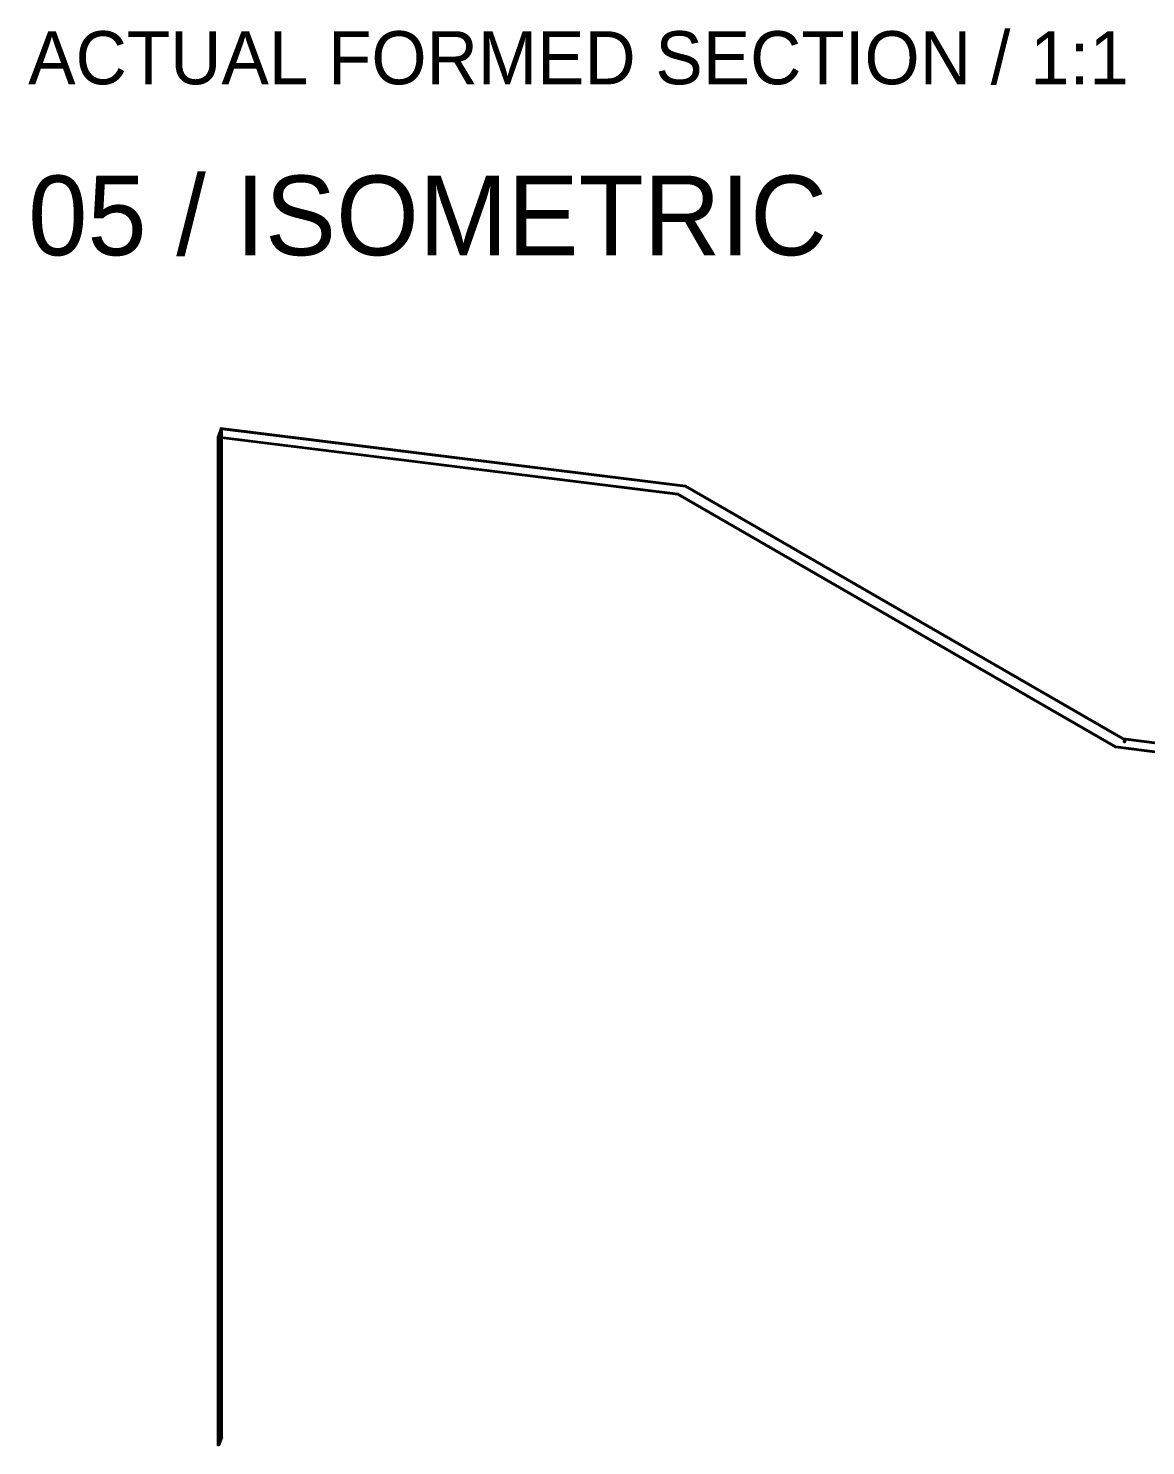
# Model space of a CAD drawing. Header units: inches. Extents: x 31 to 2213, y 31 to 1421.
# Drawn here: x 1798.5 to 2030, y 700.3 to 993.9 of the extents above; entities that cross this region are included whole.
import ezdxf

# ---------------------------------------------------------------- set-up
doc = ezdxf.new("R2010")
doc.units = ezdxf.units.IN
doc.header["$MEASUREMENT"] = 0

msp = doc.modelspace()

# ---------------------------------------------------------------- linework, layer by layer
at = {"layer": 'OUTLINE'}
for p, q in [((1838.43, 911.17), (1837.77, 909.39)), ((1838.02, 909.14), (1838.68, 910.92)), ((1838.43, 911.17), (1934.65, 899.25)), ((1838.43, 702.14), (1838.43, 911.17)), ((1838.68, 910.92), (1934.65, 899.03)), ((1838.68, 702.11), (1838.68, 910.92)), ((1837.77, 700.37), (1837.77, 909.39)), ((1837.77, 909.39), (1933.08, 897.58)), ((1838.02, 909.14), (1933.08, 897.37)), ((1838.02, 700.33), (1838.02, 909.14)), ((1934.65, 899.25), (2025.37, 846.87)), ((1934.65, 899.03), (1934.65, 899.25)), ((1934.65, 899.03), (2025.37, 846.65)), ((1933.08, 897.58), (1933.08, 897.37)), ((1933.08, 897.58), (2023.8, 845.2)), ((1933.08, 897.37), (2023.8, 844.99)), ((2025.37, 846.87), (2075.9, 840.61)), ((2025.37, 846.65), (2025.37, 846.87)), ((2025.37, 846.65), (2075.9, 840.39)), ((2025.42, 846.24), (2025.41, 846.23)), ((2025.41, 846.23), (2025.41, 846.22)), ((2025.41, 846.22), (2025.41, 846.22)), ((2025.41, 846.22), (2025.41, 846.21)), ((2025.41, 846.21), (2025.41, 846.2)), ((2025.41, 846.2), (2025.41, 846.2)), ((2025.41, 846.2), (2025.41, 846.19)), ((2025.41, 846.19), (2025.41, 846.18)), ((2025.41, 846.18), (2025.42, 846.18)), ((2025.51, 846.29), (2025.42, 846.24)), ((2025.43, 846.25), (2025.42, 846.25)), ((2025.42, 846.25), (2025.42, 846.24)), ((2025.42, 846.24), (2025.42, 846.24)), ((2025.42, 846.18), (2025.42, 846.17)), ((2025.42, 846.17), (2025.42, 846.16)), ((2025.42, 846.16), (2025.43, 846.16)), ((2025.44, 846.27), (2025.43, 846.27)), ((2025.43, 846.27), (2025.43, 846.26)), ((2025.43, 846.26), (2025.43, 846.25)), ((2025.43, 846.16), (2025.43, 846.15)), ((2025.43, 846.15), (2025.44, 846.15)), ((2025.45, 846.28), (2025.44, 846.27)), ((2025.44, 846.15), (2025.44, 846.14)), ((2025.44, 846.14), (2025.45, 846.13)), ((2025.46, 846.29), (2025.45, 846.28)), ((2025.45, 846.28), (2025.45, 846.28)), ((2025.45, 846.13), (2025.45, 846.13)), ((2025.45, 846.13), (2025.46, 846.12)), ((2025.47, 846.29), (2025.46, 846.29)), ((2025.46, 846.12), (2025.47, 846.12)), ((2025.48, 846.3), (2025.47, 846.3)), ((2025.47, 846.3), (2025.47, 846.29)), ((2025.47, 846.12), (2025.48, 846.11)), ((2025.49, 846.31), (2025.48, 846.3)), ((2025.48, 846.11), (2025.48, 846.11)), ((2025.48, 846.11), (2025.49, 846.1)), ((2025.5, 846.31), (2025.49, 846.31)), ((2025.49, 846.1), (2025.5, 846.1)), ((2025.51, 846.32), (2025.5, 846.31)), ((2025.5, 846.1), (2025.51, 846.1)), ((2025.51, 846.44), (2025.51, 846.45)), ((2025.51, 846.45), (2025.52, 846.45)), ((2025.51, 846.44), (2025.51, 846.29)), ((2025.51, 846.43), (2025.51, 846.44)), ((2025.51, 846.44), (2025.51, 846.44)), ((2025.51, 846.42), (2025.51, 846.43)), ((2025.51, 846.43), (2025.51, 846.43)), ((2025.51, 846.43), (2025.51, 846.43)), ((2025.51, 846.41), (2025.51, 846.42)), ((2025.51, 846.42), (2025.51, 846.42)), ((2025.51, 846.42), (2025.51, 846.42)), ((2025.51, 846.4), (2025.51, 846.41)), ((2025.51, 846.41), (2025.51, 846.41)), ((2025.52, 846.4), (2025.51, 846.4)), ((2025.51, 846.4), (2025.51, 846.4)), ((2025.52, 846.32), (2025.51, 846.32)), ((2025.52, 846.3), (2025.51, 846.3)), ((2025.51, 846.3), (2025.51, 846.29)), ((2025.51, 846.29), (2025.51, 846.29)), ((2025.51, 846.29), (2025.51, 846.28)), ((2025.51, 846.29), (2025.51, 846.29)), ((2025.51, 846.28), (2025.51, 846.28)), ((2025.51, 846.28), (2025.51, 846.27)), ((2025.51, 846.27), (2025.51, 846.27)), ((2025.51, 846.27), (2025.51, 846.27)), ((2025.51, 846.27), (2025.51, 846.26)), ((2025.51, 846.26), (2025.51, 846.26)), ((2025.51, 846.26), (2025.51, 846.26)), ((2025.51, 846.26), (2025.51, 846.25)), ((2025.51, 846.25), (2025.52, 846.25)), ((2025.51, 846.1), (2025.52, 846.09)), ((2025.52, 846.45), (2025.52, 846.46)), ((2025.52, 846.46), (2025.52, 846.46)), ((2025.52, 846.46), (2025.53, 846.46)), ((2025.52, 846.45), (2025.52, 846.45)), ((2025.52, 846.39), (2025.52, 846.4)), ((2025.53, 846.38), (2025.52, 846.39)), ((2025.52, 846.39), (2025.52, 846.39)), ((2025.52, 846.39), (2025.52, 846.39)), ((2025.53, 846.32), (2025.52, 846.32)), ((2025.53, 846.31), (2025.52, 846.31)), ((2025.52, 846.31), (2025.52, 846.31)), ((2025.52, 846.31), (2025.52, 846.3)), ((2025.52, 846.3), (2025.52, 846.3)), ((2025.52, 846.25), (2025.52, 846.24)), ((2025.52, 846.24), (2025.52, 846.24)), ((2025.52, 846.24), (2025.52, 846.24)), ((2025.52, 846.24), (2025.53, 846.23)), ((2025.52, 846.09), (2025.53, 846.09)), ((2025.53, 846.46), (2025.53, 846.47)), ((2025.53, 846.47), (2025.54, 846.47)), ((2025.54, 846.37), (2025.53, 846.38)), ((2025.53, 846.38), (2025.53, 846.38)), ((2025.53, 846.38), (2025.53, 846.38)), ((2025.54, 846.33), (2025.53, 846.32)), ((2025.54, 846.32), (2025.53, 846.32)), ((2025.53, 846.32), (2025.53, 846.31)), ((2025.53, 846.23), (2025.53, 846.23)), ((2025.53, 846.23), (2025.53, 846.23)), ((2025.53, 846.23), (2025.54, 846.23)), ((2025.53, 846.09), (2025.54, 846.09)), ((2025.54, 846.47), (2025.55, 846.48)), ((2025.54, 846.47), (2025.54, 846.47)), ((2025.54, 846.47), (2025.54, 846.47)), ((2025.55, 846.37), (2025.54, 846.37)), ((2025.54, 846.37), (2025.54, 846.37)), ((2025.55, 846.33), (2025.54, 846.33)), ((2025.55, 846.33), (2025.54, 846.33)), ((2025.54, 846.33), (2025.54, 846.32)), ((2025.54, 846.32), (2025.54, 846.32)), ((2025.54, 846.23), (2025.54, 846.22)), ((2025.54, 846.22), (2025.55, 846.22)), ((2025.54, 846.09), (2025.55, 846.08)), ((2025.55, 846.48), (2025.55, 846.48)), ((2025.55, 846.48), (2025.56, 846.48)), ((2025.55, 846.36), (2025.55, 846.37)), ((2025.56, 846.36), (2025.55, 846.36)), ((2025.56, 846.33), (2025.55, 846.33)), ((2025.56, 846.33), (2025.55, 846.33)), ((2025.55, 846.33), (2025.55, 846.33)), ((2025.55, 846.22), (2025.55, 846.22)), ((2025.55, 846.22), (2025.56, 846.21)), ((2025.55, 846.08), (2025.56, 846.08)), ((2025.56, 846.48), (2025.57, 846.49)), ((2025.56, 846.48), (2025.56, 846.48)), ((2025.57, 846.36), (2025.56, 846.36)), ((2025.56, 846.36), (2025.56, 846.36)), ((2025.57, 846.34), (2025.56, 846.34)), ((2025.56, 846.34), (2025.56, 846.33)), ((2025.57, 846.33), (2025.56, 846.33)), ((2025.56, 846.21), (2025.56, 846.21)), ((2025.56, 846.21), (2025.57, 846.21)), ((2025.56, 846.08), (2025.57, 846.08)), ((2025.57, 846.49), (2025.58, 846.49)), ((2025.58, 846.35), (2025.57, 846.36)), ((2025.57, 846.36), (2025.57, 846.36)), ((2025.58, 846.34), (2025.57, 846.33)), ((2025.58, 846.34), (2025.57, 846.34)), ((2025.57, 846.21), (2025.57, 846.21)), ((2025.57, 846.21), (2025.58, 846.21)), ((2025.57, 846.08), (2025.58, 846.08)), ((2025.58, 846.49), (2025.58, 846.49)), ((2025.58, 846.49), (2025.59, 846.49)), ((2025.59, 846.35), (2025.58, 846.35)), ((2025.58, 846.35), (2025.58, 846.35)), ((2025.59, 846.34), (2025.58, 846.34)), ((2025.59, 846.34), (2025.58, 846.34)), ((2025.58, 846.34), (2025.58, 846.34)), ((2025.58, 846.21), (2025.58, 846.2)), ((2025.58, 846.2), (2025.59, 846.2)), ((2025.58, 846.08), (2025.59, 846.08)), ((2025.59, 846.49), (2025.6, 846.5)), ((2025.59, 846.49), (2025.59, 846.49)), ((2025.6, 846.35), (2025.59, 846.35)), ((2025.6, 846.35), (2025.59, 846.35)), ((2025.59, 846.35), (2025.59, 846.34)), ((2025.6, 846.34), (2025.59, 846.34)), ((2025.59, 846.2), (2025.6, 846.2)), ((2025.59, 846.08), (2025.61, 846.07)), ((2025.6, 846.5), (2025.61, 846.5)), ((2025.61, 846.35), (2025.6, 846.35)), ((2025.6, 846.35), (2025.6, 846.35)), ((2025.61, 846.35), (2025.6, 846.35)), ((2025.61, 846.34), (2025.6, 846.34)), ((2025.6, 846.2), (2025.6, 846.2)), ((2025.6, 846.2), (2025.61, 846.2)), ((2025.61, 846.5), (2025.61, 846.5)), ((2025.61, 846.5), (2025.62, 846.5)), ((2025.62, 846.34), (2025.61, 846.35)), ((2025.61, 846.35), (2025.61, 846.35)), ((2025.62, 846.35), (2025.61, 846.35)), ((2025.61, 846.35), (2025.61, 846.35)), ((2025.62, 846.34), (2025.61, 846.34)), ((2025.61, 846.2), (2025.61, 846.2)), ((2025.61, 846.2), (2025.62, 846.2)), ((2025.61, 846.07), (2025.62, 846.07)), ((2025.62, 846.5), (2025.63, 846.5)), ((2025.63, 846.35), (2025.62, 846.35)), ((2025.64, 846.34), (2025.62, 846.34)), ((2025.63, 846.34), (2025.62, 846.34)), ((2025.62, 846.2), (2025.63, 846.2)), ((2025.62, 846.07), (2025.63, 846.07)), ((2025.63, 846.5), (2025.63, 846.5)), ((2025.63, 846.5), (2025.64, 846.5)), ((2025.64, 846.35), (2025.63, 846.35)), ((2025.63, 846.35), (2025.63, 846.35)), ((2025.64, 846.34), (2025.63, 846.34)), ((2025.63, 846.34), (2025.63, 846.34)), ((2025.63, 846.2), (2025.63, 846.2)), ((2025.63, 846.2), (2025.64, 846.2)), ((2025.63, 846.07), (2025.64, 846.07)), ((2025.64, 846.5), (2025.65, 846.5)), ((2025.65, 846.35), (2025.64, 846.35)), ((2025.65, 846.34), (2025.64, 846.34)), ((2025.65, 846.34), (2025.64, 846.34)), ((2025.64, 846.2), (2025.65, 846.2)), ((2025.64, 846.07), (2025.65, 846.07)), ((2025.65, 846.5), (2025.65, 846.5)), ((2025.65, 846.5), (2025.66, 846.5)), ((2025.66, 846.35), (2025.65, 846.35)), ((2025.65, 846.35), (2025.65, 846.35)), ((2025.66, 846.34), (2025.65, 846.34)), ((2025.66, 846.34), (2025.65, 846.34)), ((2025.65, 846.34), (2025.65, 846.34)), ((2025.65, 846.2), (2025.65, 846.2)), ((2025.65, 846.2), (2025.66, 846.2)), ((2025.65, 846.07), (2025.66, 846.07)), ((2025.66, 846.5), (2025.67, 846.5)), ((2025.67, 846.35), (2025.66, 846.35)), ((2025.67, 846.34), (2025.66, 846.34)), ((2025.67, 846.34), (2025.66, 846.34)), ((2025.66, 846.2), (2025.67, 846.2)), ((2025.66, 846.07), (2025.67, 846.07)), ((2025.67, 846.5), (2025.67, 846.5)), ((2025.67, 846.5), (2025.68, 846.5)), ((2025.68, 846.35), (2025.67, 846.35)), ((2025.67, 846.35), (2025.67, 846.34)), ((2025.68, 846.35), (2025.67, 846.35)), ((2025.67, 846.35), (2025.67, 846.35)), ((2025.68, 846.34), (2025.67, 846.34)), ((2025.67, 846.2), (2025.67, 846.2)), ((2025.67, 846.2), (2025.68, 846.2)), ((2025.67, 846.07), (2025.69, 846.08)), ((2025.68, 846.5), (2025.68, 846.5)), ((2025.68, 846.5), (2025.69, 846.49)), ((2025.69, 846.35), (2025.68, 846.35)), ((2025.69, 846.35), (2025.68, 846.35)), ((2025.68, 846.35), (2025.68, 846.35)), ((2025.69, 846.34), (2025.68, 846.34)), ((2025.68, 846.2), (2025.69, 846.2)), ((2025.69, 846.49), (2025.7, 846.49)), ((2025.7, 846.35), (2025.69, 846.35)), ((2025.69, 846.35), (2025.69, 846.35)), ((2025.7, 846.35), (2025.69, 846.35)), ((2025.7, 846.34), (2025.69, 846.34)), ((2025.69, 846.2), (2025.69, 846.2)), ((2025.69, 846.2), (2025.7, 846.2)), ((2025.69, 846.08), (2025.7, 846.08)), ((2025.7, 846.49), (2025.7, 846.49)), ((2025.7, 846.49), (2025.71, 846.49)), ((2025.71, 846.35), (2025.7, 846.35)), ((2025.7, 846.34), (2025.7, 846.35)), ((2025.71, 846.34), (2025.7, 846.34)), ((2025.71, 846.34), (2025.7, 846.34)), ((2025.7, 846.2), (2025.71, 846.2)), ((2025.7, 846.08), (2025.71, 846.08)), ((2025.71, 846.49), (2025.71, 846.49)), ((2025.71, 846.49), (2025.72, 846.49)), ((2025.72, 846.36), (2025.71, 846.35)), ((2025.71, 846.35), (2025.71, 846.35)), ((2025.72, 846.33), (2025.71, 846.34)), ((2025.72, 846.34), (2025.71, 846.34)), ((2025.71, 846.34), (2025.71, 846.34)), ((2025.71, 846.2), (2025.71, 846.21)), ((2025.71, 846.21), (2025.72, 846.21)), ((2025.71, 846.08), (2025.72, 846.08)), ((2025.72, 846.49), (2025.73, 846.48)), ((2025.73, 846.36), (2025.72, 846.36)), ((2025.72, 846.36), (2025.72, 846.36)), ((2025.73, 846.34), (2025.72, 846.34)), ((2025.74, 846.33), (2025.72, 846.33)), ((2025.72, 846.21), (2025.72, 846.21)), ((2025.72, 846.21), (2025.73, 846.21)), ((2025.72, 846.08), (2025.73, 846.08)), ((2025.73, 846.48), (2025.73, 846.48)), ((2025.73, 846.48), (2025.74, 846.48)), ((2025.74, 846.37), (2025.73, 846.36)), ((2025.73, 846.36), (2025.73, 846.36)), ((2025.73, 846.33), (2025.73, 846.34)), ((2025.74, 846.33), (2025.73, 846.33)), ((2025.73, 846.21), (2025.73, 846.22)), ((2025.73, 846.22), (2025.74, 846.22)), ((2025.73, 846.08), (2025.74, 846.09)), ((2025.74, 846.48), (2025.74, 846.48)), ((2025.74, 846.48), (2025.74, 846.47)), ((2025.74, 846.47), (2025.75, 846.47)), ((2025.75, 846.37), (2025.74, 846.37)), ((2025.74, 846.37), (2025.74, 846.37)), ((2025.75, 846.33), (2025.74, 846.33)), ((2025.75, 846.32), (2025.74, 846.33)), ((2025.74, 846.33), (2025.74, 846.33)), ((2025.74, 846.33), (2025.74, 846.33)), ((2025.74, 846.22), (2025.74, 846.22)), ((2025.74, 846.22), (2025.75, 846.22)), ((2025.74, 846.09), (2025.75, 846.09)), ((2025.75, 846.47), (2025.75, 846.47)), ((2025.75, 846.47), (2025.76, 846.46)), ((2025.76, 846.38), (2025.75, 846.38)), ((2025.75, 846.38), (2025.75, 846.37)), ((2025.75, 846.37), (2025.75, 846.37)), ((2025.76, 846.32), (2025.75, 846.33)), ((2025.76, 846.32), (2025.75, 846.32)), ((2025.75, 846.32), (2025.75, 846.32)), ((2025.75, 846.22), (2025.75, 846.23)), ((2025.75, 846.23), (2025.75, 846.23)), ((2025.75, 846.23), (2025.76, 846.23)), ((2025.75, 846.09), (2025.76, 846.09)), ((2025.76, 846.46), (2025.76, 846.46)), ((2025.76, 846.46), (2025.76, 846.46)), ((2025.76, 846.46), (2025.77, 846.45)), ((2025.77, 846.39), (2025.76, 846.39)), ((2025.76, 846.39), (2025.76, 846.38)), ((2025.76, 846.38), (2025.76, 846.38)), ((2025.77, 846.32), (2025.76, 846.32)), ((2025.76, 846.31), (2025.76, 846.32)), ((2025.77, 846.31), (2025.76, 846.31)), ((2025.76, 846.31), (2025.76, 846.31)), ((2025.76, 846.23), (2025.76, 846.24)), ((2025.76, 846.24), (2025.76, 846.24)), ((2025.76, 846.24), (2025.77, 846.24)), ((2025.76, 846.09), (2025.77, 846.09)), ((2025.77, 846.45), (2025.77, 846.45)), ((2025.77, 846.45), (2025.77, 846.45)), ((2025.77, 846.45), (2025.77, 846.44)), ((2025.77, 846.44), (2025.77, 846.44)), ((2025.77, 846.44), (2025.78, 846.44)), ((2025.78, 846.41), (2025.77, 846.4)), ((2025.77, 846.4), (2025.77, 846.4)), ((2025.77, 846.4), (2025.77, 846.39)), ((2025.77, 846.39), (2025.77, 846.39)), ((2025.78, 846.32), (2025.77, 846.32)), ((2025.77, 846.3), (2025.77, 846.31)), ((2025.77, 846.29), (2025.77, 846.3)), ((2025.77, 846.3), (2025.77, 846.3)), ((2025.77, 846.3), (2025.77, 846.3)), ((2025.78, 846.29), (2025.77, 846.29)), ((2025.77, 846.25), (2025.78, 846.26)), ((2025.77, 846.24), (2025.77, 846.25)), ((2025.77, 846.25), (2025.77, 846.25)), ((2025.77, 846.25), (2025.77, 846.25)), ((2025.77, 846.09), (2025.78, 846.1)), ((2025.78, 846.44), (2025.78, 846.43)), ((2025.78, 846.43), (2025.78, 846.43)), ((2025.78, 846.43), (2025.78, 846.42)), ((2025.78, 846.42), (2025.78, 846.42)), ((2025.78, 846.42), (2025.78, 846.42)), ((2025.78, 846.42), (2025.78, 846.41)), ((2025.78, 846.41), (2025.78, 846.26)), ((2025.78, 846.41), (2025.78, 846.41)), ((2025.78, 846.41), (2025.78, 846.41)), ((2025.78, 846.31), (2025.78, 846.32)), ((2025.79, 846.31), (2025.78, 846.31)), ((2025.78, 846.28), (2025.78, 846.29)), ((2025.78, 846.27), (2025.78, 846.28)), ((2025.78, 846.28), (2025.78, 846.28)), ((2025.78, 846.28), (2025.78, 846.28)), ((2025.78, 846.26), (2025.78, 846.27)), ((2025.78, 846.27), (2025.78, 846.27)), ((2025.78, 846.26), (2025.87, 846.18)), ((2025.78, 846.26), (2025.78, 846.26)), ((2025.78, 846.26), (2025.78, 846.26)), ((2025.78, 846.1), (2025.79, 846.1)), ((2025.8, 846.31), (2025.79, 846.31)), ((2025.79, 846.1), (2025.8, 846.11)), ((2025.81, 846.3), (2025.8, 846.31)), ((2025.8, 846.11), (2025.81, 846.12)), ((2025.8, 846.11), (2025.8, 846.11)), ((2025.82, 846.3), (2025.81, 846.3)), ((2025.81, 846.12), (2025.82, 846.12)), ((2025.82, 846.29), (2025.82, 846.3)), ((2025.83, 846.29), (2025.82, 846.29)), ((2025.82, 846.12), (2025.83, 846.13)), ((2025.84, 846.28), (2025.83, 846.29)), ((2025.83, 846.13), (2025.84, 846.14)), ((2025.83, 846.13), (2025.83, 846.13)), ((2025.84, 846.27), (2025.84, 846.28)), ((2025.85, 846.27), (2025.84, 846.27)), ((2025.84, 846.14), (2025.85, 846.14)), ((2025.85, 846.26), (2025.85, 846.27)), ((2025.86, 846.26), (2025.85, 846.26)), ((2025.85, 846.14), (2025.85, 846.15)), ((2025.85, 846.15), (2025.86, 846.15)), ((2025.86, 846.25), (2025.86, 846.26)), ((2025.87, 846.24), (2025.86, 846.25)), ((2025.86, 846.16), (2025.86, 846.17)), ((2025.86, 846.17), (2025.87, 846.17)), ((2025.86, 846.15), (2025.86, 846.16)), ((2025.87, 846.23), (2025.87, 846.24)), ((2025.87, 846.24), (2025.87, 846.24)), ((2025.87, 846.22), (2025.87, 846.23)), ((2025.87, 846.23), (2025.87, 846.23)), ((2025.88, 846.21), (2025.87, 846.22)), ((2025.87, 846.2), (2025.88, 846.21)), ((2025.87, 846.19), (2025.87, 846.2)), ((2025.87, 846.18), (2025.87, 846.19)), ((2025.87, 846.19), (2025.87, 846.19)), ((2025.87, 846.17), (2025.87, 846.18)), ((2025.88, 846.21), (2025.88, 846.21)), ((2023.8, 845.2), (2023.8, 844.99)), ((2023.8, 845.2), (2074.33, 838.94)), ((2023.8, 844.99), (2074.33, 838.73)), ((1837.77, 700.37), (1838.43, 702.14)), ((1838.68, 702.11), (1838.02, 700.33)), ((1838.43, 702.14), (1838.68, 702.11)), ((1838.02, 700.33), (1837.77, 700.37))]:
    msp.add_line(p, q, dxfattribs=at)

# ---------------------------------------------------------------- texts
at = {"layer": 'ANNOTATION'}
for s, height, p in [('ACTUAL FORMED SECTION / 1:1', 11, (1798.5, 982.33)), ('05 / ISOMETRIC', 16.5, (1798.5, 946.92))]:
    msp.add_text(s, height=height, dxfattribs=at).set_placement(p)

doc.saveas('drawing.dxf')
